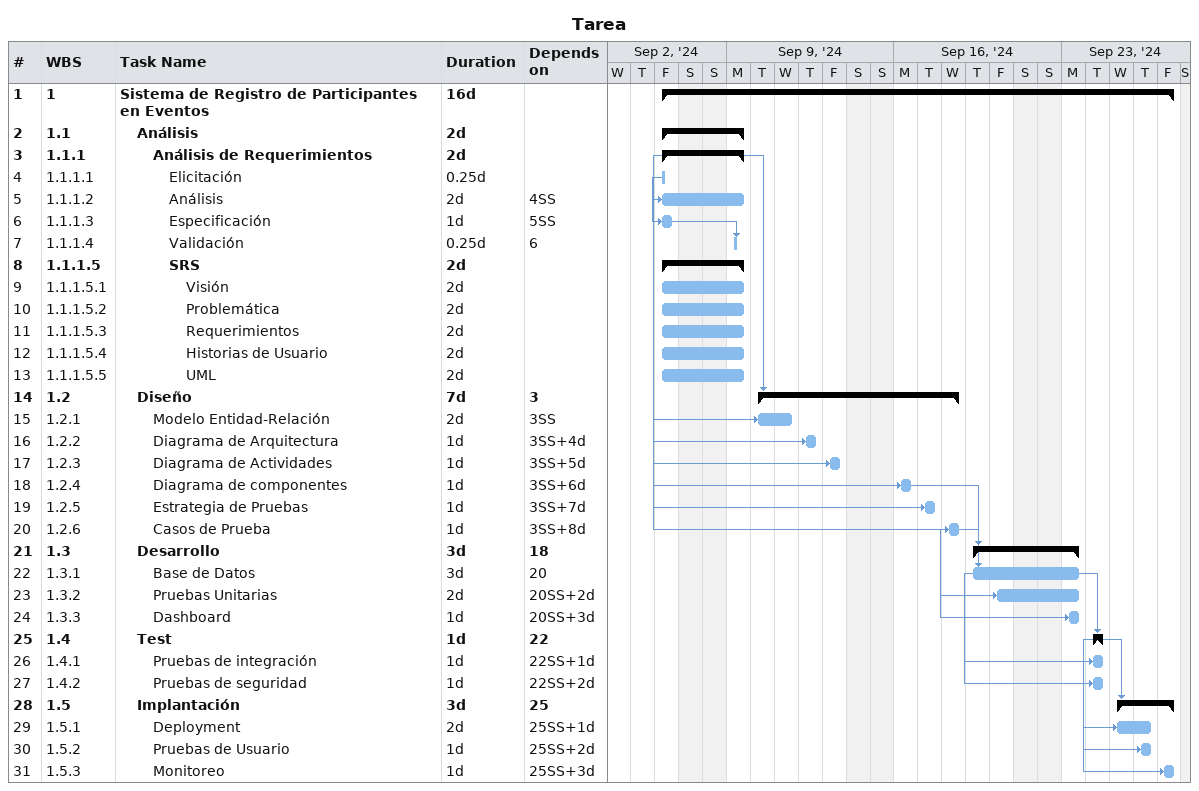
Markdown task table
Tarea

| ID | WBS | Task | Duration | Start | Finish | Predecessors |
|---|---|---|---|---|---|---|
| 1 | 1 | **Sistema de Registro de Participantes en Eventos** | 16d | 2024-09-06 | 2024-09-27 |  |
| 2 | 1.1 | **Análisis** | 2d | 2024-09-06 | 2024-09-09 |  |
| 3 | 1.1.1 | **Análisis de Requerimientos** | 2d | 2024-09-06 | 2024-09-09 |  |
| 4 | 1.1.1.1 | Elicitación | 0.25d | 2024-09-06 | 2024-09-06 |  |
| 5 | 1.1.1.2 | Análisis | 2d | 2024-09-06 | 2024-09-09 | 4SS |
| 6 | 1.1.1.3 | Especificación | 1d | 2024-09-06 | 2024-09-06 | 5SS |
| 7 | 1.1.1.4 | Validación | 0.25d | 2024-09-09 | 2024-09-09 | 6 |
| 8 | 1.1.1.5 | **SRS** | 2d | 2024-09-06 | 2024-09-09 |  |
| 9 | 1.1.1.5.1 | Visión | 2d | 2024-09-06 | 2024-09-09 |  |
| 10 | 1.1.1.5.2 | Problemática | 2d | 2024-09-06 | 2024-09-09 |  |
| 11 | 1.1.1.5.3 | Requerimientos | 2d | 2024-09-06 | 2024-09-09 |  |
| 12 | 1.1.1.5.4 | Historias de Usuario | 2d | 2024-09-06 | 2024-09-09 |  |
| 13 | 1.1.1.5.5 | UML | 2d | 2024-09-06 | 2024-09-09 |  |
| 14 | 1.2 | **Diseño** | 7d | 2024-09-10 | 2024-09-18 | 3 |
| 15 | 1.2.1 | Modelo Entidad-Relación | 2d | 2024-09-10 | 2024-09-11 | 3SS |
| 16 | 1.2.2 | Diagrama de Arquitectura | 1d | 2024-09-12 | 2024-09-12 | 3SS+4d |
| 17 | 1.2.3 | Diagrama de Actividades | 1d | 2024-09-13 | 2024-09-13 | 3SS+5d |
| 18 | 1.2.4 | Diagrama de componentes | 1d | 2024-09-16 | 2024-09-16 | 3SS+6d |
| 19 | 1.2.5 | Estrategia de Pruebas | 1d | 2024-09-17 | 2024-09-17 | 3SS+7d |
| 20 | 1.2.6 | Casos de Prueba | 1d | 2024-09-18 | 2024-09-18 | 3SS+8d |
| 21 | 1.3 | **Desarrollo** | 3d | 2024-09-19 | 2024-09-23 | 18 |
| 22 | 1.3.1 | Base de Datos | 3d | 2024-09-19 | 2024-09-23 | 20 |
| 23 | 1.3.2 | Pruebas Unitarias | 2d | 2024-09-20 | 2024-09-23 | 20SS+2d |
| 24 | 1.3.3 | Dashboard | 1d | 2024-09-23 | 2024-09-23 | 20SS+3d |
| 25 | 1.4 | **Test** | 1d | 2024-09-24 | 2024-09-24 | 22 |
| 26 | 1.4.1 | Pruebas de integración | 1d | 2024-09-24 | 2024-09-24 | 22SS+1d |
| 27 | 1.4.2 | Pruebas de seguridad | 1d | 2024-09-24 | 2024-09-24 | 22SS+2d |
| 28 | 1.5 | **Implantación** | 3d | 2024-09-25 | 2024-09-27 | 25 |
| 29 | 1.5.1 | Deployment | 2d | 2024-09-25 | 2024-09-26 | 25SS+1d |
| 30 | 1.5.2 | Pruebas de Usuario | 1d | 2024-09-26 | 2024-09-26 | 25SS+2d |
| 31 | 1.5.3 | Monitoreo | 1d | 2024-09-27 | 2024-09-27 | 25SS+3d |
